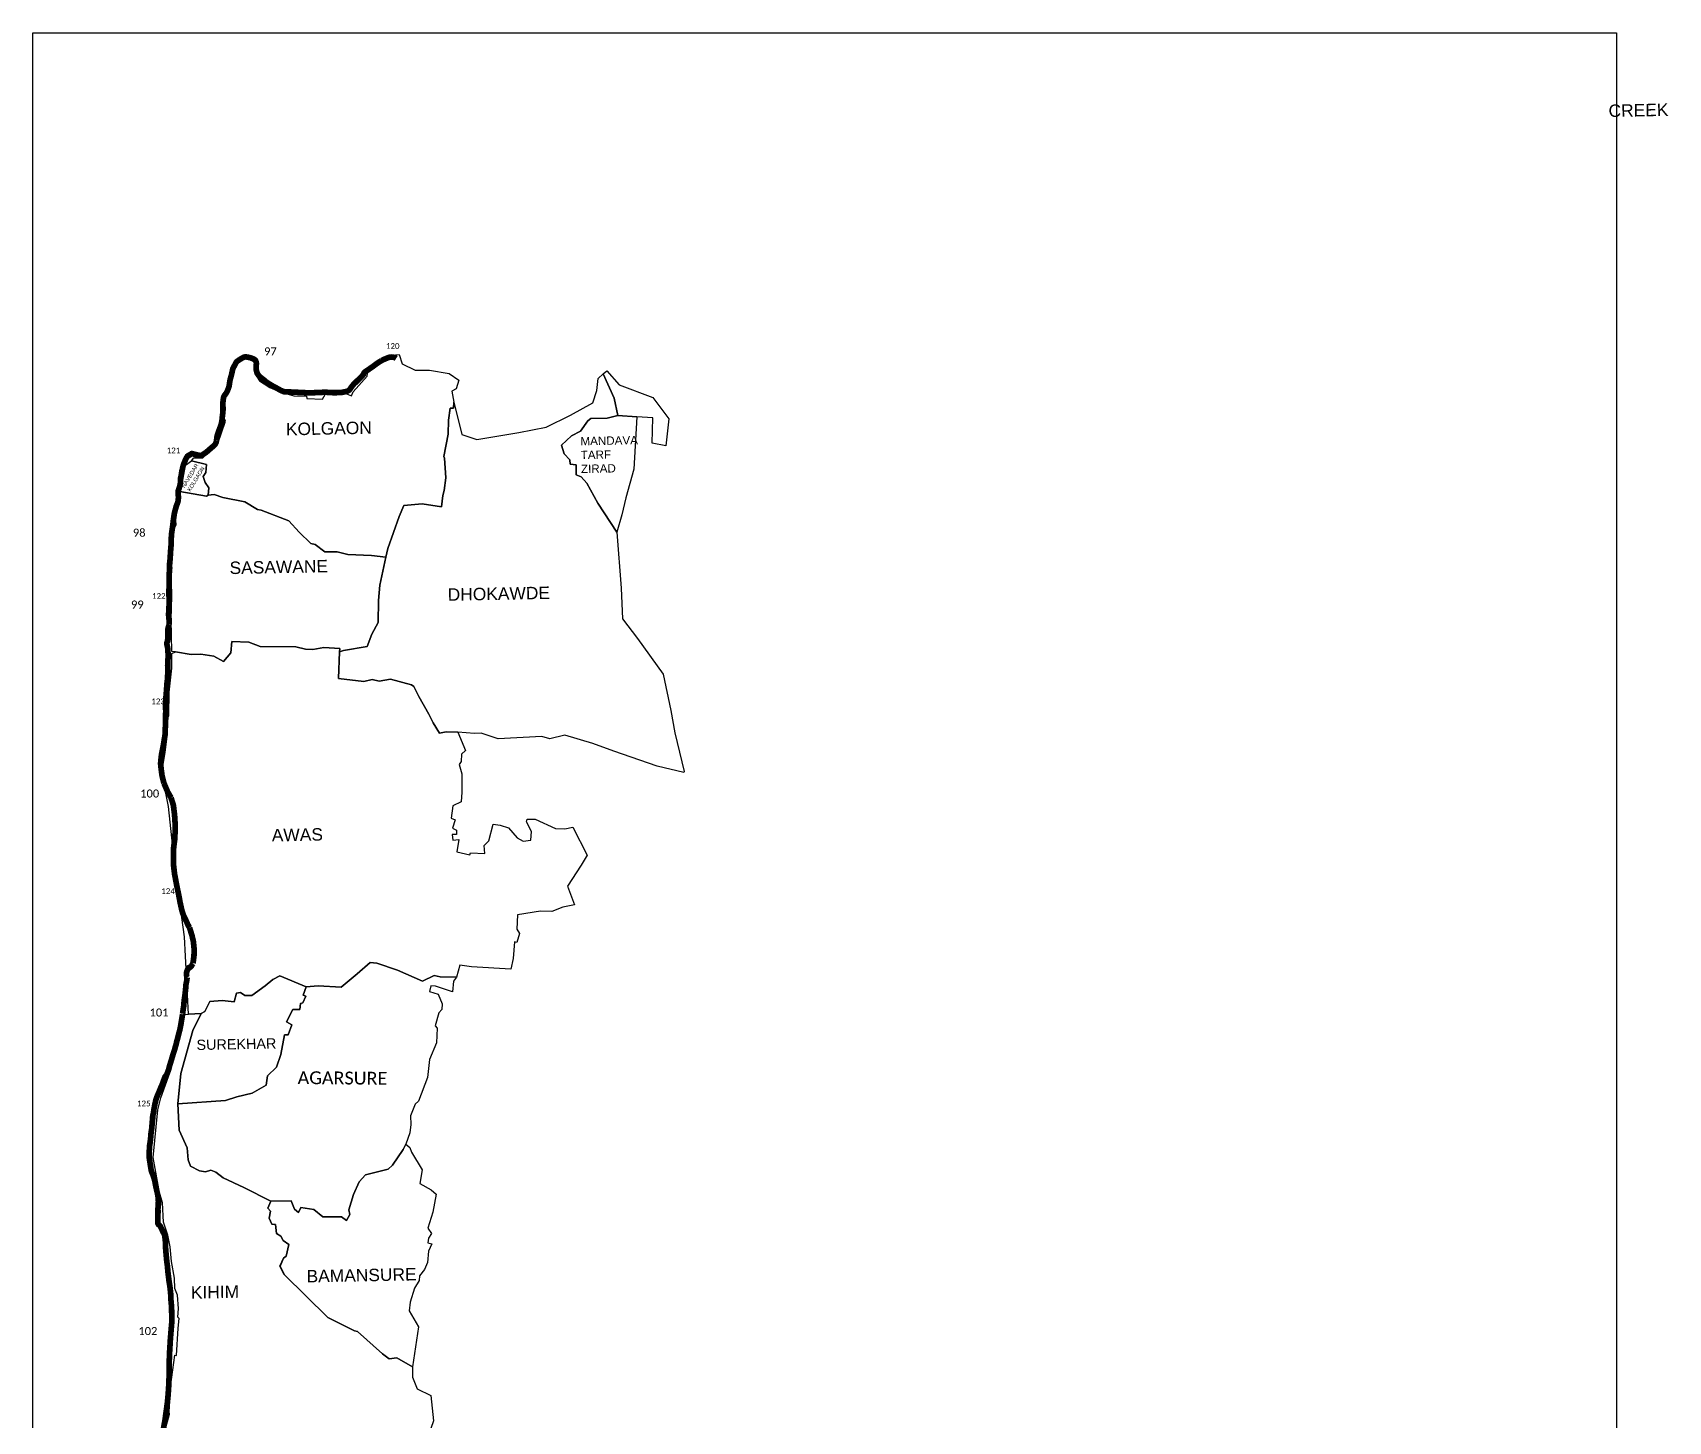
# Model space of a CAD drawing. Header units: metres. Extents: x 0 to 561379, y 0 to 4092696.
# Drawn here: x 273653 to 287957, y 2071229 to 2083372 of the extents above; entities that cross this region are included whole.
import ezdxf

# ---------------------------------------------------------------- set-up
doc = ezdxf.new("R2010")
doc.units = ezdxf.units.M
for name, color, linetype in [('ARTIFICIALLY PROTECTED', 10, 'Continuous'), ('ddddd', 7, 'Continuous'), ('NATURALLY PROTECTED', 3, 'Continuous'), ('UNPROTECTED DUE TO CREEK', 150, 'Continuous'), ('village', 3, 'Continuous'), ('VILLAGE NAME', 250, 'Continuous')]:
    doc.layers.add(name, color=color, linetype=linetype)
doc.styles.get("Standard").update_dxf_attribs({"font": 'calibri.ttf'})
picture_1 = doc.add_image_def('image1.ecw', size_in_pixel=(461694, 1087285))

msp = doc.modelspace()

# ---------------------------------------------------------------- linework, layer by layer
at = {"layer": 'ARTIFICIALLY PROTECTED', "const_width": 50, "flags": 128}
for points in [[(275924.7021344652, 2080229.565874454), (275913.6552884218, 2080230.041933626), (275898.7973362956, 2080231.625983786), (275871.960421496, 2080231.01577458), (275851.7892732014, 2080232.462940438), (275822.30858338, 2080244.143485444), (275795.7053434648, 2080259.474026776), (275764.3610396617, 2080276.009524753), (275737.1730125982, 2080291.238304515), (275709.3895568262, 2080308.630020336), (275689.6876579674, 2080322.847450163), (275672.6900220994, 2080337.784939084), (275659.0206206872, 2080347.88379487), (275641.2474861059, 2080362.663527455), (275628.9821286232, 2080375.476030936), (275620.347398289, 2080387.302011867), (275615.0528537321, 2080395.316858269), (275606.5814478152, 2080429.550801321), (275606.4277329748, 2080448.864674675), (275609.4955672974, 2080479.828303942), (275607.1566090499, 2080493.204147542), (275601.1746552449, 2080506.386680474), (275589.8251453907, 2080516.809889488), (275559.3028250348, 2080529.072802677), (275533.5355093974, 2080534.744333228), (275515.2836031201, 2080538.116582078), (275496.5419327416, 2080533.65045507), (275471.5413448818, 2080519.241607585), (275448.0746741833, 2080503.759792952), (275436.0050255857, 2080494.232162022), (275431.8376254793, 2080488.558188648), (275425.6927819444, 2080476.531949243), (275412.6574405832, 2080451.798569765), (275407.6870951356, 2080443.81331466), (275404.5835029103, 2080437.294212763), (275401.2885650549, 2080427.174378068), (275397.5260805797, 2080408.193447419), (275392.103165624, 2080383.419171596), (275390.6420932527, 2080378.184432031)], [(276832.0822385912, 2080524.029660523), (276821.8475585905, 2080530.228777566), (276807.8902546437, 2080534.57075327), (276790.2001833645, 2080536.121829417), (276776.2428794195, 2080535.49932394), (276759.4961433624, 2080529.917524828), (276740.5685785645, 2080521.856078899), (276717.9183898204, 2080512.554809561), (276702.8926021967, 2080504.828440137)], [(276702.8926021967, 2080504.828440137), (276687.8716503196, 2080495.663286747), (276661.4185922696, 2080478.141725315), (276629.0812361726, 2080454.027118752), (276602.7444051008, 2080435.783740856), (276568.6485797109, 2080412.639915338), (276553.540947523, 2080401.822702534), (276550.0737928661, 2080396.415214562), (276547.134106019, 2080387.844448311), (276542.0694129821, 2080380.058417249), (276533.5409028851, 2080369.537176675), (276523.7059839895, 2080358.708474281), (276511.010068992, 2080346.698166523), (276494.4137991347, 2080331.492099747), (276477.1847987146, 2080314.55146803), (276463.4313655563, 2080301.802951731), (276458.5137280751, 2080296.427086864), (276450.5068557241, 2080286.875187217), (276449.3322756399, 2080285.343338792)], [(275343.4397243592, 2080218.214342913), (275336.9270579066, 2080209.34635218), (275329.9185966408, 2080200.464479164), (275325.5382638413, 2080192.333464791), (275322.2759805451, 2080182.074017022), (275320.4703662039, 2080172.187640081), (275319.1358281343, 2080159.397742938), (275317.5659299622, 2080148.569683769), (275317.3526015057, 2080147.503630003)], [(275126.8341320502, 2079675.046480719), (275122.9122806769, 2079673.947396806), (275114.2728171701, 2079675.173247705), (275093.1383328724, 2079680.041981546), (275074.1517445339, 2079684.244682911), (275064.2789909333, 2079686.619625336), (275051.7405230567, 2079690.598364539), (275044.5308367177, 2079691.491626848), (275040.1212376865, 2079690.167784191), (275034.5797572091, 2079684.987328039), (275027.8466241909, 2079680.521481733), (275019.5045179274, 2079677.24641922), (275012.1903667929, 2079673.515420736), (275005.7022414141, 2079668.375673152), (274997.4610991362, 2079653.963462089), (274993.5401698889, 2079647.106492755), (274981.2257089969, 2079619.912470948), (274968.7599356947, 2079585.881735789), (274966.1629710549, 2079575.513809666), (274964.7480287201, 2079568.802139531)], [(275261.080573572, 2079808.704303584), (275256.4331907319, 2079788.742870203), (275251.1480923949, 2079776.904303671), (275246.1236348974, 2079769.371703482), (275239.0898928944, 2079762.341248052), (275228.4139444042, 2079752.925497816), (275216.083709929, 2079743.089721287), (275204.1771773955, 2079732.551333448), (275184.6832540203, 2079715.219186353), (275166.0760074418, 2079700.070963923), (275161.8410672821, 2079697.205573404), (275146.6006185159, 2079687.233558475), (275127.9142058694, 2079675.349167294), (275126.8341320502, 2079675.046480719)], [(274907.0449653853, 2079226.68793719), (274904.7247340357, 2079218.40901105), (274901.3000843149, 2079204.951231361), (274897.0692033709, 2079190.159108723), (274891.7983477027, 2079169.208180014), (274887.8600743974, 2079142.010171915), (274881.9468743648, 2079101.393693585), (274878.0259374646, 2079064.919878489), (274867.9911033252, 2078996.593648082), (274864.2493489177, 2078946.386994747), (274864.2493489177, 2078946.386994747), (274864.0779483626, 2078935.261014841), (274864.0779483626, 2078935.261014841), (274864.0779483626, 2078935.261014841), (274864.5454456678, 2078926.571040985), (274864.2477224095, 2078913.935924768), (274863.4397045622, 2078902.243318635), (274863.1532073501, 2078890.717223743), (274861.9934980404, 2078878.464419947), (274860.107766468, 2078859.347059951), (274858.7208793479, 2078832.416698328), (274856.5620468195, 2078802.746203854), (274855.0802763195, 2078773.782879213), (274853.3408903884, 2078756.562444375), (274850.7555454747, 2078735.559802991), (274850.260256666, 2078711.428767086), (274850.6376673955, 2078689.592817975), (274849.5591412981, 2078665.802906028), (274846.6273092725, 2078642.301172977), (274845.9002210285, 2078623.692871777), (274846.8925200048, 2078608.735887472), (274846.456872372, 2078592.076774144), (274846.2156460065, 2078572.952702895), (274845.9572436357, 2078561.822592912)], [(274844.6587483106, 2078473.281594186), (274844.4857980089, 2078458.593290429), (274846.0424043151, 2078415.674900799), (274846.017111321, 2078412.79963257)], [(274846.4204620305, 2078194.793278869), (274836.7581872023, 2078166.951583325), (274835.7362757135, 2078152.799548843), (274834.4932159761, 2078132.724081052), (274835.8067461092, 2078112.444465425), (274835.3329207043, 2078094.492084366), (274836.062857482, 2078075.087684325), (274830.1369381017, 2078048.248675454), (274827.2154106574, 2078039.018388589), (274825.7558931688, 2078033.766023031), (274825.7558931688, 2078025.741569693), (274827.7993600796, 2078017.133710768), (274829.2588775682, 2078011.297725213), (274831.319289194, 2078002.179305607)], [(274831.319289194, 2078002.179305607), (274832.9756203956, 2077994.849157246), (274837.05899355, 2077941.101443405), (274836.9342679924, 2077907.884471883), (274834.9859029699, 2077880.428014091), (274833.4021181957, 2077838.390650487), (274833.7515976822, 2077800.113449613), (274834.6364234834, 2077776.37092195), (274833.2882548051, 2077755.110206391), (274831.8180553149, 2077718.480011298), (274826.499331285, 2077678.273395155), (274823.2626847927, 2077624.285758179), (274817.7685720115, 2077558.655686023), (274815.2693396981, 2077524.858470729), (274815.1377112144, 2077507.009767352), (274813.767223931, 2077486.879879626), (274815.7337384089, 2077455.714207532), (274816.4650994535, 2077431.8844156), (274814.9916401318, 2077413.96351655), (274815.2875315768, 2077397.613365902), (274815.6569249788, 2077369.309830036), (274814.3330689108, 2077324.573063143), (274811.8172736833, 2077276.772287178), (274811.3766518218, 2077243.723788107), (274809.4652856644, 2077225.649578535), (274807.5368624249, 2077213.730274211), (274806.5035568011, 2077207.52379073), (274802.8492237208, 2077187.261351877), (274799.0919253703, 2077162.366017024), (274794.2312585645, 2077134.37069633), (274787.9297564207, 2077101.430884156), (274780.2800189907, 2077065.646101865), (274776.0242735029, 2077030.735862948), (274773.7746439608, 2077010.87112781), (274771.4111270256, 2076980.611131868), (274773.5524438664, 2076960.218847263), (274773.5524438664, 2076960.218847263), (274774.8322341407, 2076947.234376223)], [(274801.2324156539, 2076807.979552958), (274795.4441950403, 2076829.509599085), (274790.248772874, 2076850.530313913), (274783.8330851518, 2076877.297614741), (274781.0397581143, 2076898.271321933), (274777.9717598945, 2076920.298292012), (274775.1305770965, 2076944.207454119), (274775.1305770965, 2076944.207454119), (274774.8322341407, 2076947.234376223)], [(274898.4896501465, 2076377.999665941), (274895.8834219512, 2076349.103438512), (274895.5226472206, 2076322.462748821), (274885.8902213139, 2076250.270055146), (274883.4404822747, 2076198.541640765), (274884.0457957, 2076170.121362381), (274883.8894824096, 2076132.955360392), (274884.5129552378, 2076111.032089037), (274885.6064361374, 2076083.079650048), (274889.1970129501, 2076053.061813768), (274890.4460950067, 2076042.709741517), (274894.0395203532, 2076012.102496211), (274897.3256601196, 2075996.282792246), (274902.3251929466, 2075969.267104089), (274909.5173846404, 2075930.152986271), (274914.3606041769, 2075905.167317999), (274921.7076848943, 2075871.05599422), (274927.8006986208, 2075843.259644635), (274932.3359204439, 2075819.140830016), (274936.8665133996, 2075795.248430796), (274941.0848358411, 2075769.482101095), (274946.7117582302, 2075745.505010509), (274951.5549777667, 2075723.330452366), (274957.3488954479, 2075698.263737672), (274964.0668062695, 2075674.68351726), (274973.4409748284, 2075649.541973992), (274988.4577327122, 2075618.716889628), (274999.0816954611, 2075596.854510292), (275007.5411286143, 2075576.96726226), (275016.133730721, 2075560.258191746), (275024.7266888945, 2075546.047838146)], [(275053.2288596504, 2075231.718806707), (275051.5391450268, 2075229.102593924), (275048.4095637089, 2075223.446439408), (275044.6380343404, 2075216.430732625), (275040.4476852057, 2075209.83391268), (275033.8476881001, 2075202.294381428), (275026.7105403011, 2075197.461204626), (275018.4348620494, 2075196.718864055), (275015.1273736643, 2075195.071297236), (275012.9407679318, 2075191.892262083), (275010.9983978485, 2075187.383380299), (275007.3536988941, 2075178.77316288), (275004.2355528742, 2075171.92508563), (275000.9228631865, 2075163.775769061), (274999.6995340007, 2075158.579869163), (274998.6696963562, 2075151.374151855), (274998.4430747017, 2075143.387664028), (274998.22577609, 2075133.978688317), (274999.9179583249, 2075117.458307825), (275003.6460497099, 2075110.657055618)], [(274850.4017079511, 2074339.074677429), (274842.5618000241, 2074307.493363673), (274824.4801172009, 2074258.733640135), (274809.9789773445, 2074242.218574947), (274798.0980577071, 2074210.467512119), (274794.1943567283, 2074199.615565818)], [(274772.0676430098, 2074145.098445842), (274767.0357167718, 2074133.741065247), (274762.529210687, 2074120.985852939), (274754.2933874345, 2074101.738828752), (274746.4299300195, 2074083.049568964), (274741.3965708541, 2074071.260959617), (274738.3518335171, 2074063.854742562), (274735.2390982438, 2074055.957647887), (274732.8085548895, 2074047.338262316), (274729.6922589489, 2074037.259132114), (274727.5854079818, 2074028.002196278), (274725.5106071996, 2074017.552353742), (274721.5990395861, 2074003.975368538), (274719.6036416827, 2073991.29203243), (274717.7958284806, 2073980.552514582), (274715.5611537407, 2073968.188218355), (274712.9593142128, 2073956.958924773), (274710.9941557167, 2073939.291201943), (274708.9189988678, 2073925.889811696), (274703.5766750913, 2073903.725966207), (274701.9804279818, 2073890.962870128), (274702.0597759431, 2073873.890290428), (274698.1444662809, 2073846.733307055), (274696.8383389945, 2073828.666409533), (274695.6636356087, 2073812.143267041), (274693.0539007976, 2073783.148956494), (274690.1343541045, 2073765.639918483), (274689.5385118484, 2073761.50699006)], [(274689.5385118484, 2073761.50699006), (274688.1817888746, 2073752.096380314), (274686.8121529996, 2073740.012106162), (274685.8546895873, 2073728.126369755), (274685.5315051513, 2073719.802215978), (274683.6126615928, 2073701.181693493), (274682.1531123586, 2073688.807867286), (274679.4049662206, 2073663.862508285), (274676.4118169096, 2073652.246209581), (274675.0673647329, 2073635.508046097), (274674.7465486174, 2073620.316987918), (274671.7239222106, 2073590.542204818), (274670.7639663313, 2073558.044948392), (274670.7746483329, 2073539.224568086), (274674.8137262478, 2073520.710306328), (274675.9748036479, 2073507.947213014), (274677.4643390156, 2073498.102076781), (274677.4643390156, 2073498.102076781), (274690.2476649316, 2073418.960102182), (274696.3679029103, 2073403.369092068), (274704.1959349536, 2073383.029548685), (274711.7435129969, 2073360.327423793), (274718.5596670089, 2073339.804289812), (274723.3476594112, 2073318.189970684), (274723.7323348751, 2073312.594350906), (274729.3388502569, 2073285.827393338)], [(274819.9471874795, 2071312.566517893), (274809.1444290444, 2071235.601847345), (274794.9812928021, 2071155.218758546), (274792.2711622901, 2071146.142256759)]]:
    msp.add_lwpolyline(points, dxfattribs=at)
at = {"layer": 'NATURALLY PROTECTED', "const_width": 50, "flags": 128}
for points in [[(275390.6420932527, 2080378.184432031), (275385.6873820131, 2080360.432660477), (275380.3250313085, 2080341.538704846), (275375.7090192389, 2080317.73049764), (275373.0396685968, 2080297.239311904), (275370.2087271566, 2080280.91209618), (275363.9724617529, 2080260.565331914), (275359.216478563, 2080249.181740265), (275353.5845712398, 2080235.296215575), (275345.5627440866, 2080221.105158742), (275343.4397243592, 2080218.214342913)], [(276449.3322756399, 2080285.343338792), (276442.4394520306, 2080276.353946643), (276434.448602682, 2080265.141238586), (276428.9249894784, 2080255.657983875), (276421.989136936, 2080247.642794522), (276415.0442789342, 2080243.410928074), (276402.6216830565, 2080236.690601288), (276383.0318187803, 2080232.264219746), (276352.8430135677, 2080226.143403139), (276335.2578806964, 2080225.006419674), (276320.249563598, 2080225.084690063), (276304.0378457992, 2080224.214405873), (276282.5380238869, 2080224.434058759), (276254.0468052616, 2080225.221738753), (276225.0880001848, 2080227.592120049), (276206.2077810502, 2080228.804982207), (276171.6241496463, 2080226.362246717), (276133.4518003066, 2080225.017766948), (276073.2168334418, 2080222.732045449), (276011.1373128009, 2080225.268069445), (275990.7807257002, 2080226.362221031), (275955.0903779392, 2080228.256305913), (275924.7021344652, 2080229.565874454)], [(275317.3526015057, 2080147.503630003), (275316.0672451343, 2080141.080394102), (275315.5961688627, 2080131.350749791), (275315.9102197104, 2080117.541125718), (275317.3245167255, 2080093.256358902), (275317.1603699672, 2080073.209805338), (275316.2969081692, 2080053.672043196), (275312.7597413646, 2080028.281357226), (275310.6400761756, 2080007.40975967), (275308.1230405262, 2079982.097976035), (275307.1751909154, 2079973.582527183), (275300.816551415, 2079945.492223514), (275291.6239768837, 2079919.870405158), (275286.5211847076, 2079907.629822647), (275277.3132206114, 2079880.288969796), (275269.3765721003, 2079858.473667302), (275265.6086740607, 2079845.668118336), (275263.3412411825, 2079831.427533134), (275261.1707233376, 2079809.610449099)], [(274964.7480287201, 2079568.802139531), (274961.8047143921, 2079554.840754401), (274957.5938693518, 2079539.847380879), (274954.2974036504, 2079520.084918606), (274951.9288478236, 2079498.252556464), (274948.3760140833, 2079488.125613161), (274946.9136480609, 2079480.844728577), (274946.6505147542, 2079473.216502188), (274945.7293701475, 2079460.327762716), (274945.0656617798, 2079444.505271441), (274944.2759057931, 2079432.668420177), (274942.4314801792, 2079419.751164371), (274938.7472578189, 2079405.810107874), (274935.263682655, 2079393.93864836), (274931.2886361224, 2079382.188005659), (274925.8938692353, 2079366.668902441), (274924.1063048769, 2079353.178016755), (274924.0988274757, 2079341.294424433), (274925.9674709227, 2079325.32776589), (274927.6780154495, 2079314.148719971), (274926.8738187659, 2079302.541859858), (274925.9526741591, 2079289.258394297), (274923.3676340446, 2079273.405924244), (274920.2089661642, 2079261.290985127), (274913.3447741921, 2079243.79979605), (274909.0025405317, 2079233.672852748), (274907.0449653853, 2079226.68793719)], [(274845.9572436357, 2078561.822592912), (274845.4842849619, 2078541.450945236), (274845.0167635003, 2078503.687067926), (274844.6587483106, 2078473.281594186)], [(274846.017111321, 2078412.79963257), (274845.6431835104, 2078370.292100614), (274841.8449469522, 2078292.056582269), (274842.1598879667, 2078274.297982041), (274844.4375264623, 2078262.631706354), (274846.4204620305, 2078194.793278869)], [(274862.9744502408, 2076681.640540559), (274832.6152854813, 2076734.387504656), (274801.2324156539, 2076807.979552958)], [(275003.6460497099, 2075110.657055618), (274999.246290692, 2075079.348071407), (274996.1066808251, 2075063.751061984), (274992.0123266798, 2075043.360941709), (274991.2375029962, 2075021.096629233), (274990.2939207324, 2075008.636985854), (274988.6905522885, 2074992.057632496), (274987.257666738, 2074982.370087239), (274985.8604609255, 2074968.271440479), (274983.0594300483, 2074947.648790428), (274979.7818358832, 2074923.723801113), (274976.8387243367, 2074904.513237158), (274975.7228112337, 2074886.945246106), (274974.2906567379, 2074861.592555339), (274970.5119557982, 2074842.874791286), (274963.7417130597, 2074793.490034238)], [(274963.0592030141, 2074788.511543202), (274960.9716144426, 2074773.283868449), (274948.1832684266, 2074695.190406473), (274940.529767491, 2074656.386802588), (274929.1181344509, 2074613.67246628), (274923.8431840154, 2074593.219501363), (274920.5088917771, 2074578.943262974), (274916.9410350347, 2074566.01779703), (274912.1217390933, 2074547.902452709), (274908.8744515898, 2074533.452152304), (274906.4362178075, 2074522.648577017), (274901.8405744181, 2074509.093234876), (274895.3452822542, 2074483.228915883), (274884.1351684863, 2074449.373042332), (274875.0219968337, 2074420.619037085), (274862.6070590806, 2074378.068886502), (274851.1856145622, 2074342.232469697), (274850.4017079511, 2074339.074677429)], [(274794.1943567283, 2074199.615565818), (274788.1057039755, 2074182.689645243), (274779.7627046401, 2074162.258442791), (274773.4923964346, 2074148.314205799), (274772.0676430097, 2074145.098445842)], [(274729.3388502569, 2073285.827393338), (274736.4677250701, 2073251.792297269), (274746.3028180078, 2073210.971990769), (274749.8452047867, 2073186.875774322), (274751.8758460972, 2073151.681797583), (274751.4885660162, 2073124.503789278), (274748.2794042626, 2073087.723221197), (274748.7899189491, 2073059.072395202), (274748.3495844687, 2073043.48224757), (274748.3495844687, 2073004.900178683), (274748.206870199, 2072975.60854485), (274748.206870199, 2072975.60854485), (274748.4715011814, 2072959.48874288), (274753.494469749, 2072949.710974014), (274767.7780883897, 2072937.251033856), (274781.2613596689, 2072908.975308567), (274795.2860845841, 2072880.639989068), (274806.1259146667, 2072860.291589238), (274810.1635093319, 2072831.809011583), (274814.8673429748, 2072787.248952483), (274814.6027119923, 2072753.423624346), (274817.9769363085, 2072707.925604201), (274822.6140743378, 2072656.526029896), (274826.4071184203, 2072620.293613884), (274832.3086044771, 2072579.84857817), (274834.4156121374, 2072542.773638218), (274838.6324960861, 2072509.368924288), (274845.544456545, 2072451.710230561), (274852.9406573686, 2072407.748864111), (274859.3117220491, 2072350.306795623), (274861.8296607471, 2072289.702938763), (274867.7304296469, 2072225.148158515), (274868.5393828942, 2072167.585333735), (274869.2213993287, 2072095.574799603), (274863.1182095033, 2072022.949551939), (274856.9668008345, 2071948.515060689), (274850.9862448789, 2071849.660155613), (274846.5405878043, 2071742.414328882), (274846.3871161775, 2071635.304532412), (274842.5969407237, 2071540.292360578), (274837.814219796, 2071466.962116983), (274830.8965220801, 2071394.294319171), (274821.0097938288, 2071320.137097951), (274819.9471874795, 2071312.566517893)]]:
    msp.add_lwpolyline(points, dxfattribs=at)
at = {"layer": 'UNPROTECTED DUE TO CREEK', "const_width": 50, "flags": 128}
for points in [[(274862.9744502408, 2076681.640540559), (274883.220655675, 2076616.614655925), (274893.3437583902, 2076534.251993753), (274898.4053097488, 2076454.773606958), (274898.4896501465, 2076377.999665941)], [(275024.7266888945, 2075546.047838146), (275046.1740549444, 2075476.24693139), (275058.4231415532, 2075423.652785823), (275064.7750475314, 2075358.363097433), (275063.413969073, 2075301.234738905), (275054.9185742741, 2075234.33501949)]]:
    msp.add_lwpolyline(points, dxfattribs=at)
at = {"layer": 'village', "color": 3, "true_color": 0x00ff00}
msp.add_lwpolyline([(274831.6050157353, 2077243.846019713), (274831.6050157353, 2077243.846019713), (274835.8886278888, 2077378.490704565), (274842.8796793097, 2077402.505966387), (274847.6195391663, 2077604.304470355), (274868.5437651902, 2077814.693186729), (274868.4702537756, 2077943.932163374), (274903.1334589201, 2077958.657400745), (275037.7513602763, 2077934.941875529), (275123.2819040091, 2077937.390775181), (275236.6568816705, 2077920.471102398), (275320.4681530872, 2077873.424879414), (275384.76046604, 2077950.373698316), (275395.2692209614, 2078047.235118517), (275543.7453294637, 2078041.827638978), (275643.226103732, 2078005.804679773), (275955.3574836901, 2078000.403646195), (276038.9656380066, 2077980.571644134), (276101.8693541092, 2077978.453391831), (276199.1247359557, 2077996.344342406), (276338.2031850434, 2077986.665726571), (276335.4696050006, 2077958.281434306), (276327.6974854583, 2077723.86995989), (276548.4990191754, 2077698.729753789), (276620.6194190129, 2077715.283301755), (276683.1069283702, 2077701.092485079), (276780.6500225875, 2077719.353367392), (276966.9352207726, 2077669.228207408), (276986.3069094465, 2077654.362597644), (277029.5264800868, 2077566.333105495), (277117.3347802602, 2077414.401786522), (277154.1444180178, 2077337.889812224), (277209.6879097344, 2077247.294715546), (277269.7015803448, 2077257.615620904), (277370.7674919121, 2077256.29659806), (277437.7017990997, 2077094.468071082), (277404.1633310152, 2077064.301034652), (277399.8452406748, 2076997.744476838), (277383.1181872238, 2076972.830856015), (277406.4951397323, 2076892.098489513), (277406.2850563637, 2076730.856813764), (277398.7311492499, 2076646.246685246), (277326.2913481782, 2076612.525879663), (277311.2960157682, 2076504.216827821), (277348.2985095006, 2076489.817496343), (277324.5220027662, 2076416.0484366), (277360.6267206286, 2076399.718872623), (277360.1762708546, 2076361.318102771), (277322.4609895957, 2076361.899039601), (277326.1332622437, 2076312.588308349), (277379.4961844952, 2076316.240388911), (277363.1010279326, 2076208.649468809), (277363.1010279326, 2076208.649468809), (277363.1010279326, 2076208.649468809), (277475.3509558453, 2076181.682101023), (277481.322373013, 2076200.610498768), (277606.8422997497, 2076194.16065848), (277600.952126896, 2076264.779882852), (277641.7336482401, 2076304.390259102), (277680.4372747462, 2076451.773356701), (277740.2294073698, 2076443.005795681), (277813.0122216252, 2076418.631586216), (277891.0779780676, 2076330.365012844), (277943.5937173526, 2076303.328746765), (278008.0374155766, 2076310.881142929), (278014.0567771679, 2076386.868625077), (277971.3054941361, 2076470.588655885), (277976.6527824693, 2076496.056142574), (278046.9441881749, 2076495.41165445), (278225.8477667191, 2076414.456046206), (278306.9163342003, 2076411.148377664), (278378.0830759234, 2076423.496668837), (278502.8884411353, 2076178.611263939), (278450.7440097454, 2076091.640269772), (278330.955728344, 2075907.635706773), (278391.2817344732, 2075744.294978857), (278290.6477881924, 2075724.931720987), (278191.6288930031, 2075685.961863747), (278094.7210065169, 2075689.304667734), (277893.622709631, 2075658.704346407), (277885.9085766047, 2075533.53519873), (277911.2834781973, 2075494.856165246), (277887.9303230919, 2075416.01700814), (277867.474311348, 2075421.424681197), (277855.676752295, 2075277.048399072), (277835.2056939453, 2075182.609570907), (277490.4119706348, 2075202.366428733), (277389.1706668528, 2075217.96578895), (277358.9409252049, 2075114.545665467), (277215.1366514529, 2075115.331896367), (277162.845631811, 2075127.984402024), (277061.7570571313, 2075079.27002317), (276843.3544817312, 2075173.406335773), (276661.8709925134, 2075236.172908598), (276603.831600007, 2075241.998283726), (276490.8190772992, 2075141.516379256), (276351.2005612896, 2075025.067351554), (276148.4031659265, 2075037.88883838), (276043.7146959985, 2075028.847013978), (275815.360682757, 2075124.53535884), (275753.1058130374, 2075092.883596456), (275686.733176187, 2075036.697349399), (275569.6935568427, 2074953.112484395), (275508.904535517, 2074952.979559462), (275469.3211605476, 2074977.659461673), (275435.635426017, 2074972.388881244), (275414.0282766196, 2074897.315155592), (275308.6649127449, 2074909.511519536), (275201.6263831941, 2074899.861399812), (275157.9235181775, 2074811.725971306), (275125.8103286712, 2074795.444484747), (275014.1561647741, 2074788.674026355), (274981.8878574813, 2075466.742152636), (274897.5352716218, 2076058.357409574), (274840.9638157301, 2076605.485741276), (274803.7730017523, 2076794.390181402), (274777.2569103077, 2076875.17813999), (274811.9675210122, 2077077.196761065), (274831.6050157353, 2077243.846019713)], close=True, dxfattribs=at)
for points in [[(275193.8068461334, 2079393.210237063, 0), (275161.0590803415, 2079438.338854318, 0), (275144.6495775362, 2079490.825714858, 0), (275166.0687091429, 2079526.000518822, 0), (275174.0686713027, 2079597.297275628, 0), (275042.9098659782, 2079626.991347527, 0), (275061.6471221505, 2079655.313626981, 0), (275140.7146672817, 2079654.730437734, 0), (275272.8896196589, 2079778.602986188, 0), (275337.6569231242, 2079975.527292074, 0), (275315.7925356287, 2080027.591176198, 0), (275339.879264031, 2080201.291838499, 0), (275371.0121630369, 2080250.949879789, 0), (275389.2891981164, 2080337.950382235, 0), (275438.859886118, 2080501.024439482, 0), (275533.0745016419, 2080536.67898066, 0), (275583.470953952, 2080526.082988746, 0), (275617.2425385945, 2080361.089671695, 0), (275635.071854617, 2080328.63327422, 0), (275727.3716650588, 2080270.014214179, 0), (275815.6239182015, 2080232.290562934, 0), (275938.1021255378, 2080196.16579971, 0), (276048.7875248505, 2080193.508006917, 0), (276050.3510322247, 2080173.759207537, 0), (276187.9097821217, 2080166.733704278, 0), (276211.9823163579, 2080208.76648283, 0), (276382.0038208643, 2080219.381323136, 0), (276440.4284103423, 2080196.28179916, 0), (276454.5308411372, 2080230.723846442, 0), (276576.6323674653, 2080367.432838623, 0), (276585.027762089, 2080415.292969106, 0), (276793.1913056102, 2080553.796439462, 0), (276856.7103264607, 2080559.028059593, 0), (276883.1454631783, 2080477.05929535, 0), (276997.2815653013, 2080422.263652002, 0), (277123.3679150667, 2080420.895381108, 0), (277295.6050911123, 2080393.045144313, 0), (277378.4603438801, 2080334.821783612, 0), (277357.294841859, 2080257.713466011, 0), (277317.9875053965, 2080236.4649788, 0), (277334.8928786188, 2080140.839428705, 0), (277333.016357534, 2080087.837848996, 0), (277303.6783146218, 2080089.165668724, 0), (277290.6369633095, 2079985.419493472, 0), (277287.0597750781, 2079862.665679327, 0), (277247.8517401111, 2079667.382181605, 0), (277254.9041568192, 2079652.74779904, 0), (277264.6197122086, 2079479.860669682, 0), (277252.7433369723, 2079368.722654382, 0), (277238.809602419, 2079325.796007033, 0), (277229.105771966, 2079224.880730237, 0), (277059.4589998575, 2079253.709276143, 0), (276898.1413382388, 2079237.788110614, 0), (276857.5476834717, 2079141.040253288, 0), (276758.9566864218, 2078861.355248882, 0), (276740.6614559362, 2078786.686031941, 0), (276616.232700346, 2078800.587675784, 0), (276408.0195069725, 2078810.38895971, 0), (276314.2788337268, 2078833.696183777, 0), (276207.179695112, 2078833.257381929, 0), (276124.5579289144, 2078897.433760448, 0), (276086.6613197897, 2078904.270515032, 0), (275984.6440561713, 2079003.164905652, 0), (275893.8945749914, 2079104.500061374, 0), (275650.896881875, 2079196.742535353, 0), (275619.4073892745, 2079202.150586867, 0), (275507.6578037084, 2079269.715631804, 0), (275316.4139106153, 2079306.614466762, 0), (275239.7373026365, 2079334.889749549, 0), (275187.1160636439, 2079329.568629631, 0)], [(279350.1508608162, 2076910.251666959, 0), (279347.771148796, 2076903.926801594, 0), (279115.6401600883, 2076957.414868066, 0), (278735.7871329646, 2077090.167174783, 0), (278551.1581010253, 2077157.128511424, 0), (278306.691099753, 2077228.192441248, 0), (278174.8151467431, 2077196.131881987, 0), (278106.0879502826, 2077217.712711049, 0), (277724.678472788, 2077197.501872564, 0), (277574.5111275435, 2077247.520881228, 0), (277518.0471833863, 2077243.772027762, 0), (277370.7674919121, 2077256.29659806, 0), (277269.7015803448, 2077257.615620904, 0), (277209.6879097344, 2077247.294715546, 0), (277154.1444180178, 2077337.889812224, 0), (277117.3347802602, 2077414.401786522, 0), (277029.5264800868, 2077566.333105495, 0), (276986.3069094465, 2077654.362597644, 0), (276966.9352207726, 2077669.228207408, 0), (276780.6500225875, 2077719.353367392, 0), (276683.1069283702, 2077701.092485079, 0), (276620.6194190129, 2077715.283301755, 0), (276548.4990191754, 2077698.729753789, 0), (276327.6974854583, 2077723.86995989, 0), (276335.4696050006, 2077958.281434306, 0), (276369.6395312408, 2077970.787297705, 0), (276578.1290496428, 2078004.360796594, 0), (276618.1418087633, 2078113.881589271, 0), (276673.387291846, 2078213.441162842, 0), (276676.7010427053, 2078407.052748725, 0), (276687.790485883, 2078542.064785971, 0), (276740.6614559362, 2078786.686031941, 0), (276758.9566864218, 2078861.355248882, 0), (276857.5476834717, 2079141.040253288, 0), (276898.1413382388, 2079237.788110614, 0), (277059.4589998575, 2079253.709276143, 0), (277229.105771966, 2079224.880730237, 0), (277238.809602419, 2079325.796007033, 0), (277252.7433369723, 2079368.722654382, 0), (277264.6197122086, 2079479.860669682, 0), (277254.9041568192, 2079652.74779904, 0), (277247.8517401111, 2079667.382181605, 0), (277287.0597750781, 2079862.665679327, 0), (277290.6369633095, 2079985.419493472, 0), (277303.6783146218, 2080089.165668724, 0), (277333.016357534, 2080087.837848996, 0), (277334.8928786188, 2080140.839428705, 0), (277404.5608113519, 2079858.137427438, 0), (277536.4360361804, 2079814.595967589, 0), (277905.5961727594, 2079876.541283129, 0), (278143.3523230851, 2079923.192719111, 0), (278356.3186973189, 2080027.045891732, 0), (278552.0553489191, 2080136.529350395, 0), (278585.2447705981, 2080242.735524314, 0), (278596.8687021751, 2080349.019644435, 0), (278641.9453541323, 2080388.281706958, 0), (278737.4993661537, 2080174.978133058, 0), (278770.8034441502, 2080024.728876977, 0), (278675.990089045, 2080000.024339706, 0), (278535.0048313553, 2079997.31365536, 0), (278507.3190232722, 2079977.570111501, 0), (278444.0739148183, 2079886.849308547, 0), (278364.177460022, 2079846.733222169, 0), (278276.3790981338, 2079766.03682861, 0), (278300.9308316296, 2079689.627288424, 0), (278351.677737126, 2079636.524838593, 0), (278352.2579331836, 2079599.415473924, 0), (278405.1844062553, 2079593.958281364, 0), (278404.7740266745, 2079506.078671143, 0), (278449.1614940281, 2079489.591929663, 0), (278499.525507685, 2079433.667951556, 0), (278594.9689068565, 2079258.482722163, 0), (278760.2550821322, 2079005.958744859, 0), (278798.0958314673, 2078516.272894542, 0), (278812.4220486095, 2078247.392178121, 0), (278942.4901811982, 2078075.342197536, 0), (279166.993464348, 2077763.836027952, 0), (279234.1796434563, 2077445.526765687, 0), (279267.3820361316, 2077249.818942809, 0)], [(279076.3371248501, 2080004.796334874, 0), (278936.7701128336, 2080014.48116963, 0), (278770.8034441502, 2080024.728876977, 0), (278737.4993661537, 2080174.978133058, 0), (278641.9453541323, 2080388.281706958, 0), (278674.0399580884, 2080415.024479798, 0), (278781.8892775379, 2080292.817873085, 0), (279076.8655086617, 2080182.55812365, 0), (279215.9690084406, 2079995.711558957, 0), (279190.6028363733, 2079759.336803462, 0), (279070.4477203601, 2079781.404597359, 0)], [(278405.1844062553, 2079593.958281364, 0), (278352.2579331836, 2079599.415473924, 0), (278351.677737126, 2079636.524838593, 0), (278300.9308316296, 2079689.627288424, 0), (278276.3790981338, 2079766.03682861, 0), (278364.177460022, 2079846.733222169, 0), (278444.0739148183, 2079886.849308547, 0), (278507.3190232722, 2079977.570111501, 0), (278535.0048313553, 2079997.31365536, 0), (278675.990089045, 2080000.024339706, 0), (278770.8034441502, 2080024.728876977, 0), (278936.7701128336, 2080014.48116963, 0), (278909.6788431653, 2079554.896117271, 0), (278840.7582483944, 2079305.004003746, 0), (278804.8217197491, 2079156.081340116, 0), (278760.2550821322, 2079005.958744859, 0), (278594.9689068565, 2079258.482722163, 0), (278499.525507685, 2079433.667951556, 0), (278449.1614940281, 2079489.591929663, 0), (278404.7740266745, 2079506.078671143, 0)], [(275161.0590803415, 2079438.338854318, 0), (275193.8068461334, 2079393.210237063, 0), (275187.1160636439, 2079329.568629631, 0), (275173.4792727414, 2079320.684683246, 0), (274938.5774425589, 2079360.0955885, 0), (274964.5090925035, 2079458.604942759, 0), (274989.4912545932, 2079590.915605471, 0), (275042.9098659782, 2079626.991347527, 0), (275174.0686713027, 2079597.297275628, 0), (275166.0687091429, 2079526.000518822, 0), (275144.6495775362, 2079490.825714858, 0)], [(276338.2031850434, 2077986.665726571, 0), (276199.1247359557, 2077996.344342406, 0), (276101.8693541092, 2077978.453391831, 0), (276038.9656380066, 2077980.571644134, 0), (275955.3574836901, 2078000.403646195, 0), (275643.226103732, 2078005.804679773, 0), (275543.7453294637, 2078041.827638978, 0), (275395.2692209614, 2078047.235118517, 0), (275384.76046604, 2077950.373698316, 0), (275320.4681530872, 2077873.424879414, 0), (275236.6568816705, 2077920.471102398, 0), (275123.2819040091, 2077937.390775181, 0), (275037.7513602763, 2077934.941875529, 0), (274903.1334589201, 2077958.657400745, 0), (274870.8471536956, 2077960.613978158, 0), (274864.1680905968, 2078239.663291838, 0), (274868.4934773916, 2078444.122141822, 0), (274863.3108349263, 2078699.865356499, 0), (274872.7947282356, 2078745.026578256, 0), (274876.4630710576, 2079003.679848965, 0), (274908.9054794932, 2079068.089112483, 0), (274901.7825929364, 2079140.452308897, 0), (274915.5019955455, 2079271.822237754, 0), (274938.5774425589, 2079360.0955885, 0), (275173.4792727414, 2079320.684683246, 0), (275187.1160636439, 2079329.568629631, 0), (275239.7373026365, 2079334.889749549, 0), (275316.4139106153, 2079306.614466762, 0), (275507.6578037084, 2079269.715631804, 0), (275619.4073892745, 2079202.150586867, 0), (275650.896881875, 2079196.742535353, 0), (275893.8945749914, 2079104.500061374, 0), (275984.6440561713, 2079003.164905652, 0), (276086.6613197897, 2078904.270515032, 0), (276124.5579289144, 2078897.433760448, 0), (276207.179695112, 2078833.257381929, 0), (276314.2788337268, 2078833.696183777, 0), (276408.0195069725, 2078810.38895971, 0), (276616.232700346, 2078800.587675784, 0), (276740.6614559362, 2078786.686031941, 0), (276687.790485883, 2078542.064785971, 0), (276676.7010427053, 2078407.052748725, 0), (276673.387291846, 2078213.441162842, 0), (276618.1418087633, 2078113.881589271, 0), (276578.1290496428, 2078004.360796594, 0), (276369.6395312408, 2077970.787297705, 0), (276335.4696050006, 2077958.281434306, 0)], [(277358.9409252049, 2075114.545665467, 0), (277333.980185552, 2075077.333518411, 0), (277323.6330893347, 2074983.877672686, 0), (277175.8900680513, 2075033.596161976, 0), (277134.349055878, 2075038.454310046, 0), (277122.5373313752, 2074987.10031954, 0), (277197.6238786117, 2074965.387933502, 0), (277234.3524402851, 2074878.490059446, 0), (277229.9738908535, 2074829.965788826, 0), (277205.3214337621, 2074800.829152351, 0), (277173.0392219494, 2074687.643944771, 0), (277191.3977485678, 2074668.503885303, 0), (277183.9704842885, 2074538.757742937, 0), (277124.322005132, 2074392.227983556, 0), (277105.0567619994, 2074236.186320168, 0), (277028.330469279, 2074027.331883788, 0), (276997.0629398158, 2074003.175275329, 0), (276956.6590803415, 2073899.832589018, 0), (276960.931882919, 2073825.399525512, 0), (276951.1818423333, 2073751.822492643, 0), (276916.0925056657, 2073653.656712188, 0), (276892.3470226398, 2073605.602972708, 0), (276800.3307938545, 2073469.240130947, 0), (276762.9564912777, 2073434.333584203, 0), (276562.6867538462, 2073385.583773263, 0), (276507.9790947062, 2073323.600790038, 0), (276459.015403062, 2073211.772483394, 0), (276416.7654485751, 2073077.935670106, 0), (276427.4617684203, 2073037.216278925, 0), (276396.1847124946, 2072984.515899738, 0), (276354.5052736084, 2073018.131023956, 0), (276190.8476302193, 2073017.599279089, 0), (276112.3739108177, 2073080.107782818, 0), (275997.7072252065, 2073100.069208877, 0), (275976.2905666743, 2073056.205364881, 0), (275943.3388213868, 2073083.816602036, 0), (275912.1368329852, 2073155.885882964, 0), (275735.2714080168, 2073154.562279477, 0), (275500.1880446894, 2073272.630867429, 0), (275318.5812585468, 2073359.158164251, 0), (275254.2722709243, 2073407.997252083, 0), (275209.3034300057, 2073424.895870602, 0), (275164.7363040318, 2073411.124178228, 0), (275111.4037031, 2073418.592940773, 0), (275032.0593978314, 2073459.476293194, 0), (275011.847741188, 2073516.475302612, 0), (275004.9020963028, 2073619.532843558, 0), (274933.951643621, 2073774.448366502, 0), (274921.9099541875, 2074005.111542189, 0), (275339.8183504933, 2074033.897646705, 0), (275438.236591079, 2074066.85974029, 0), (275570.9462399995, 2074099.360040759, 0), (275693.4432898405, 2074169.10930276, 0), (275706.7676601978, 2074248.833470931, 0), (275786.3378162277, 2074325.085366732, 0), (275821.4983550513, 2074438.286987837, 0), (275855.3317684041, 2074608.209146399, 0), (275888.0968498036, 2074608.738251767, 0), (275918.9153004131, 2074696.453538365, 0), (275872.4160222569, 2074723.58364271, 0), (275926.4908945988, 2074829.084056793, 0), (275988.4411815639, 2074829.531042054, 0), (275994.8941476828, 2074881.524574388, 0), (276016.1730675729, 2074889.556047642, 0), (276041.5120748875, 2074947.36219252, 0), (276016.8474824196, 2074955.659084532, 0), (276043.7146959985, 2075028.847013978, 0), (276148.4031659265, 2075037.88883838, 0), (276351.2005612896, 2075025.067351554, 0), (276490.8190772992, 2075141.516379256, 0), (276603.831600007, 2075241.998283726, 0), (276661.8709925134, 2075236.172908598, 0), (276843.3544817312, 2075173.406335773, 0), (277061.7570571313, 2075079.27002317, 0), (277162.845631811, 2075127.984402024, 0), (277215.1366514529, 2075115.331896367, 0)], [(274949.3780293281, 2074271.843381013, 0), (275053.6580632882, 2074645.50140243, 0), (275125.8103286712, 2074795.444484747, 0), (275157.9235181775, 2074811.725971306, 0), (275201.6263831941, 2074899.861399812, 0), (275308.6649127449, 2074909.511519536, 0), (275414.0282766196, 2074897.315155592, 0), (275435.635426017, 2074972.388881244, 0), (275469.3211605476, 2074977.659461673, 0), (275508.904535517, 2074952.979559462, 0), (275569.6935568427, 2074953.112484395, 0), (275686.733176187, 2075036.697349399, 0), (275753.1058130374, 2075092.883596456, 0), (275815.360682757, 2075124.53535884, 0), (276043.7146959985, 2075028.847013978, 0), (276016.8474824196, 2074955.659084532, 0), (276041.5120748875, 2074947.36219252, 0), (276016.1730675729, 2074889.556047642, 0), (275994.8941476828, 2074881.524574388, 0), (275988.4411815639, 2074829.531042054, 0), (275926.4908945988, 2074829.084056793, 0), (275872.4160222569, 2074723.58364271, 0), (275918.9153004131, 2074696.453538365, 0), (275888.0968498036, 2074608.738251767, 0), (275855.3317684041, 2074608.209146399, 0), (275821.4983550513, 2074438.286987837, 0), (275786.3378162277, 2074325.085366732, 0), (275706.7676601978, 2074248.833470931, 0), (275693.4432898405, 2074169.10930276, 0), (275570.9462399995, 2074099.360040759, 0), (275438.236591079, 2074066.85974029, 0), (275339.8183504933, 2074033.897646705, 0), (274921.9099541875, 2074005.111542189, 0)], [(277140.2697366435, 2072872.050597363, 0), (277113.2868764533, 2072829.410978331, 0), (277108.3845048171, 2072789.609754607, 0), (277142.3577779075, 2072781.235124832, 0), (277113.5341653062, 2072716.805397199, 0), (277106.7668024567, 2072617.569434348, 0), (277080.2064068717, 2072557.209550595, 0), (277036.603604735, 2072500.81626708, 0), (277034.1191166039, 2072460.322054093, 0), (276992.5112536264, 2072394.27250262, 0), (276955.4967135763, 2072270.815333877, 0), (276946.2711994234, 2072195.634852182, 0), (277025.8472912553, 2072056.290673406, 0), (276973.9946331191, 2071704.593216312, 0), (276838.4410727753, 2071785.144611325, 0), (276769.7590026786, 2071775.773316126, 0), (276713.4263185764, 2071820.287295583, 0), (276493.1277710187, 2072013.232721593, 0), (276468.10829439, 2072020.616200161, 0), (276234.0440534893, 2072137.885051407, 0), (275852.2059210778, 2072513.237608149, 0), (275815.6386812291, 2072587.192486803, 0), (275845.1395521202, 2072654.934320214, 0), (275868.454893832, 2072672.814640958, 0), (275892.3485969983, 2072774.614782939, 0), (275842.6749197156, 2072810.969963995, 0), (275822.6434106295, 2072847.303961483, 0), (275785.5910323454, 2072871.661646741, 0), (275775.9931235017, 2072951.384758581, 0), (275745.5154377808, 2072952.080484671, 0), (275721.6718141356, 2073004.84687588, 0), (275732.9666464954, 2073067.380415113, 0), (275710.0546968485, 2073092.123219102, 0), (275735.2731399405, 2073154.601343454, 0), (275912.1900267574, 2073155.923669061, 0), (275943.2928025134, 2073083.805524844, 0), (275976.2973746227, 2073056.174724688, 0), (275997.7072438851, 2073100.097331836, 0), (276112.3445382442, 2073080.130387609, 0), (276190.8210497991, 2073017.634915578, 0), (276354.5428270478, 2073018.12216236, 0), (276396.2324491636, 2072984.520646502, 0), (276427.4501050229, 2073037.184640745, 0), (276416.7533402676, 2073077.946443333, 0), (276459.0624711774, 2073211.74767572, 0), (276507.9660173135, 2073323.54779952, 0), (276562.7117400395, 2073385.5648751, 0), (276762.9737380412, 2073434.338029601, 0), (276800.3074938728, 2073469.214499028, 0), (276892.3270667849, 2073605.636868711, 0), (276916.1031444751, 2073653.628795002, 0), (276952.4631175769, 2073624.299096081, 0), (276964.42222689, 2073583.190528639, 0), (277059.4208068775, 2073428.493894065, 0), (277038.8082869594, 2073309.270982759, 0), (277137.3029749017, 2073253.517613635, 0), (277182.3039675112, 2073214.453367012, 0), (277150.925508708, 2073059.041750881, 0), (277108.9434023116, 2072916.820884722, 0), (277140.2697366435, 2072872.050597363, 0)]]:
    msp.add_polyline3d(points, close=True, dxfattribs=at)
msp.add_polyline3d([(274807.357943595, 2071142.905160434, 0), (274848.7053345445, 2071291.372870813, 0), (274845.1438394023, 2071313.456212029, 0), (274860.3580297896, 2071550.280327017, 0), (274897.0891480875, 2071807.657889896, 0), (274911.8402008819, 2071805.738046274, 0), (274924.4972778849, 2072043.573125073, 0), (274934.8723795848, 2072128.332509097, 0), (274921.2240363082, 2072140.692746486, 0), (274927.1659279848, 2072215.438362737, 0), (274919.9029648252, 2072331.071614918, 0), (274895.1421096005, 2072389.284736571, 0), (274892.0690049993, 2072481.849031885, 0), (274865.9261508411, 2072626.8144519, 0), (274853.6444999917, 2072755.0767636, 0), (274835.5249648502, 2072855.623696987, 0), (274796.7006121756, 2072970.716468438, 0), (274787.6657828697, 2073140.963599823, 0), (274763.1417108803, 2073229.333638032, 0), (274707.1508647355, 2073536.089331768, 0), (274748.4391194285, 2073953.267712858, 0), (274773.3195840524, 2074058.66313637, 0), (274841.6294858633, 2074244.768296664, 0), (274912.5903648942, 2074517.543087903, 0), (274965.9678305934, 2074785.273686689, 0), (275014.1561647741, 2074788.674026355, 0), (275125.8103286712, 2074795.444484747, 0), (275053.6580632882, 2074645.50140243, 0), (274949.3780293281, 2074271.843381013, 0), (274921.9099541875, 2074005.111542189, 0), (274933.951643621, 2073774.448366502, 0), (275004.9020963028, 2073619.532843558, 0), (275011.847741188, 2073516.475302612, 0), (275032.0593978314, 2073459.476293194, 0), (275111.4037031, 2073418.592940773, 0), (275164.7363040318, 2073411.124178228, 0), (275209.3034300057, 2073424.895870602, 0), (275254.2722709243, 2073407.997252083, 0), (275318.5812585468, 2073359.158164251, 0), (275500.1880446894, 2073272.630867429, 0), (275735.2714080168, 2073154.562279477, 0), (275710.0839991, 2073092.156639489, 0), (275732.9291897331, 2073067.397359499, 0), (275721.6700888125, 2073004.808365429, 0), (275745.4803472619, 2072952.030525079, 0), (275776.0384819377, 2072951.375802731, 0), (275785.5446610862, 2072871.665300011, 0), (275822.598768224, 2072847.337599508, 0), (275842.7155250388, 2072811.013546906, 0), (275892.3337817525, 2072774.602005169, 0), (275868.4453146827, 2072672.860593754, 0), (275845.0999159438, 2072654.918959643, 0), (275815.6635962997, 2072587.141036506, 0), (275852.2486259826, 2072513.289138038, 0), (276234.0479869317, 2072137.843262821, 0), (276468.0668651485, 2072020.627543205, 0), (276493.1653609491, 2072013.271137852, 0), (276713.3966859456, 2071820.314884625, 0), (276769.7917061786, 2071775.746687245, 0), (276838.4189801405, 2071785.17642878, 0), (276973.971276301, 2071704.589618038, 0), (276974.7502726275, 2071615.481486428, 0), (277015.2561930103, 2071513.255063339, 0), (277134.9951004648, 2071456.221480429, 0), (277157.3933198196, 2071234.420957358, 0), (277085.0470569357, 2071024.022765015, 0)], dxfattribs=at)

# ---------------------------------------------------------------- texts
at = {"layer": 'ARTIFICIALLY PROTECTED', "char_height": 50, "attachment_point": 1}
for s, insert in [('120', (276742.4030639035, 2080657.988495765)), ('121', (274824.9897457605, 2079744.488318722)), ('122', (274696.5927718898, 2078471.59155644)), ('123', (274690.785226087, 2077550.113621523)), ('124', (274777.6114895499, 2075890.183041364)), ('125', (274565.3292189151, 2074033.880490476))]:
    msp.add_mtext_dynamic_manual_height_columns(s, width=84.3741295307409, gutter_width=1, heights=[74.18822369209585], dxfattribs=dict(at, insert=insert))
at = {"layer": 'ddddd', "insert": (276046.8643369908, 2072551.994802259), "char_height": 108.7483136041808, "attachment_point": 1, "rotation": 1.1028329887230697}
msp.add_mtext_dynamic_manual_height_columns('{\\fArial|b0|i0|c0|p34;BAMANSURE}', width=726.9294945531301, gutter_width=543.7415680209039, heights=[0], dxfattribs=at)
at = {"layer": 'NATURALLY PROTECTED', "char_height": 70, "attachment_point": 1}
for s, insert in [('97', (275676.4664883534, 2080620.349232624)), ('98', (274529.0842726793, 2079035.082848859)), ('99', (274512.5385067206, 2078406.572684546)), ('100', (274593.1878859489, 2076754.097189311)), ('101', (274674.6677744256, 2074839.206728529)), ('102', (274577.0571338254, 2072053.484651757))]:
    msp.add_mtext_dynamic_manual_height_columns(s, width=95.17246124148369, gutter_width=1, heights=[0], dxfattribs=dict(at, insert=insert))
at = {"layer": 'VILLAGE NAME', "attachment_point": 1}
for s, width, gutter_width, insert, char_height, rotation in [('{\\fArial|b0|i0|c0|p34;CREEK}', 726.9294945531301, 543.7415680209039, (287433.5984604379, 2082743.609598679), 108.7483136041808, 1.1028329887230697), ('{\\fArial|b0|i0|c0|p34;KOLGAON}', 726.9294945531301, 543.7415680209039, (275866.5463409658, 2079959.536299372), 108.7483136041808, 1.1028329887230697), ('{\\fArial|b0|i0|c0|p34;MANDAVA\\PTARF\\PZIRAD}', 486.2435518119127, 363.7090437014028, (278442.5394662308, 2079836.570142108), 72.74180874028055, 1.10283298872307), ('{\\fArial|b0|i0|c0|p34;NAVEDAR\\PKOLGAON}', 315.7995343380592, 543.7415680209036, (274952.1816362439, 2079405.994435159), 34.99999999999999, 58.49785622104225), ('{\\fArial|b0|i0|c0|p34;SASAWANE}', 726.9294945531301, 543.7415680209039, (275373.4977679899, 2078746.448674018), 108.7483136041808, 1.1028329887230697), ('{\\fArial|b0|i0|c0|p34;DHOKAWDE}', 726.9294945531301, 543.7415680209039, (277281.1644819693, 2078512.697216085), 108.7483136041808, 1.1028329887230697), ('{\\fArial|b0|i0|c0|p34;AWAS}', 726.9294945531301, 543.7415680209039, (275742.648140287, 2076408.304995382), 108.7483136041808, 1.1028329887230697), ('{\\fArial|b0|i0|c0|p34;SUREKHAR}', 601.4751409886657, 449.9020038907885, (275084.3375404741, 2074565.801645722), 89.9804007781577, 1.10283298872307), ('{\\fCalibri|b0|i0|c0|p34;AGARSURE}', 250.2589566249277, 563.6309685734888, (275970.4813101743, 2074291.463484104), 112.7261937146978, 359.4819973923349), ('{\\fArial|b0|i0|c0|p34;BAMANSURE}', 726.9294945531301, 543.7415680209039, (276046.8643369908, 2072551.994802259), 108.7483136041808, 1.1028329887230697), ('{\\fArial|b0|i0|c0|p34;KIHIM }', 726.9294945531301, 543.7415680209039, (275034.9825038304, 2072409.910452159), 108.7483136041808, 1.1028329887230697)]:
    msp.add_mtext_dynamic_manual_height_columns(s, width=width, gutter_width=gutter_width, heights=[0], dxfattribs=dict(at, insert=insert, char_height=char_height, rotation=rotation))

# ---------------------------------------------------------------- pictures from other files: only their frames are drawn
image = msp.add_image(picture_1, insert=(273652.94842, 2050753.63163), size_in_units=(13850.820000000009, 32618.549999999814))
image.dxf.flags = 7

doc.saveas('drawing.dxf')
